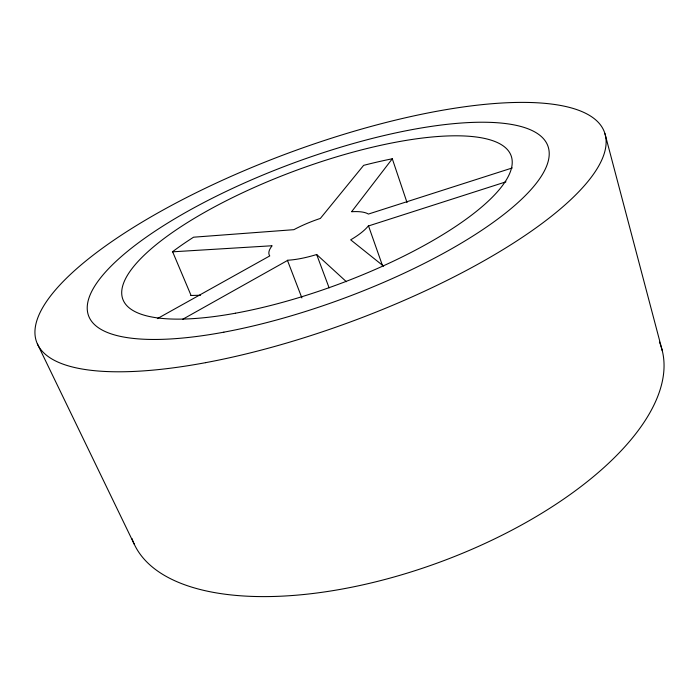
<?xml version="1.0" encoding="UTF-8"?>
<svg xmlns="http://www.w3.org/2000/svg" width="699" height="699" viewBox="0 0 699 699"><rect width="100%" height="100%" fill="white"/><g stroke="black" fill="none" stroke-linecap="round" stroke-linejoin="round"><path stroke-width="1.05" d="M505.945 181.845L368.207 226.048A54.321 16.47 -20.3 0 1 352.331 238.848L350.671 239.827L383.629 266.179M407.028 202.561L392.296 158.787L351.588 211.753L352.139 211.71A54.321 16.47 -20.3 0 1 367.683 213.667L368.382 214.069L512.323 167.935M392.296 158.787L392.017 158.839A205.803 63.024 -20.3 0 0 363.629 165.357L320.352 218.438L318.412 219.084A54.321 16.47 -20.3 0 0 293.877 229.674L193.571 237.197A205.803 63.024 -20.3 0 0 182.692 244.414L180.613 245.865A205.803 63.024 -20.3 0 0 172.592 251.684L191.028 295.354M182.823 319.216L287.962 260.211A54.321 16.47 -20.3 0 0 315.922 254.742L316.656 254.506L346.389 281.723M157.354 318.63L269.762 255.913L269.412 255.353A54.321 16.47 -20.3 0 1 271.457 246.616L272.129 245.751L172.4 251.832M190.844 295.502L200.578 295.231M37.405 343.925L134.234 544.154M287.403 260.238L301.889 297.931M316.656 254.506L329.115 287.866M368.443 225.742L382.467 265.541M604.95 133.64L662.294 350.776M661.018 346.363A281.461 127.602 -20.3 0 1 437.207 563.088A281.461 127.602 -20.3 0 1 131.954 538.518M659.428 342.117A281.461 127.602 -20.3 0 1 659.996 343.515M660.267 344.223A281.461 127.602 -20.3 0 1 660.782 345.647M205.506 362.676A302.684 89.944 -20.3 0 0 604.434 132.12A302.684 89.944 -20.3 0 0 151.674 216.48A302.684 89.944 -20.3 0 0 205.506 362.676M235.441 313.213A206.974 60.743 -20.3 0 0 511.388 156.541A206.974 60.743 -20.3 0 0 204.099 212.636A206.974 60.743 -20.3 0 0 235.441 313.213M223.837 332.174A244.833 72.172 -20.3 0 0 547.999 146.301A244.833 72.172 -20.3 0 0 182.841 214.051A244.833 72.172 -20.3 0 0 223.837 332.174"/></g></svg>
